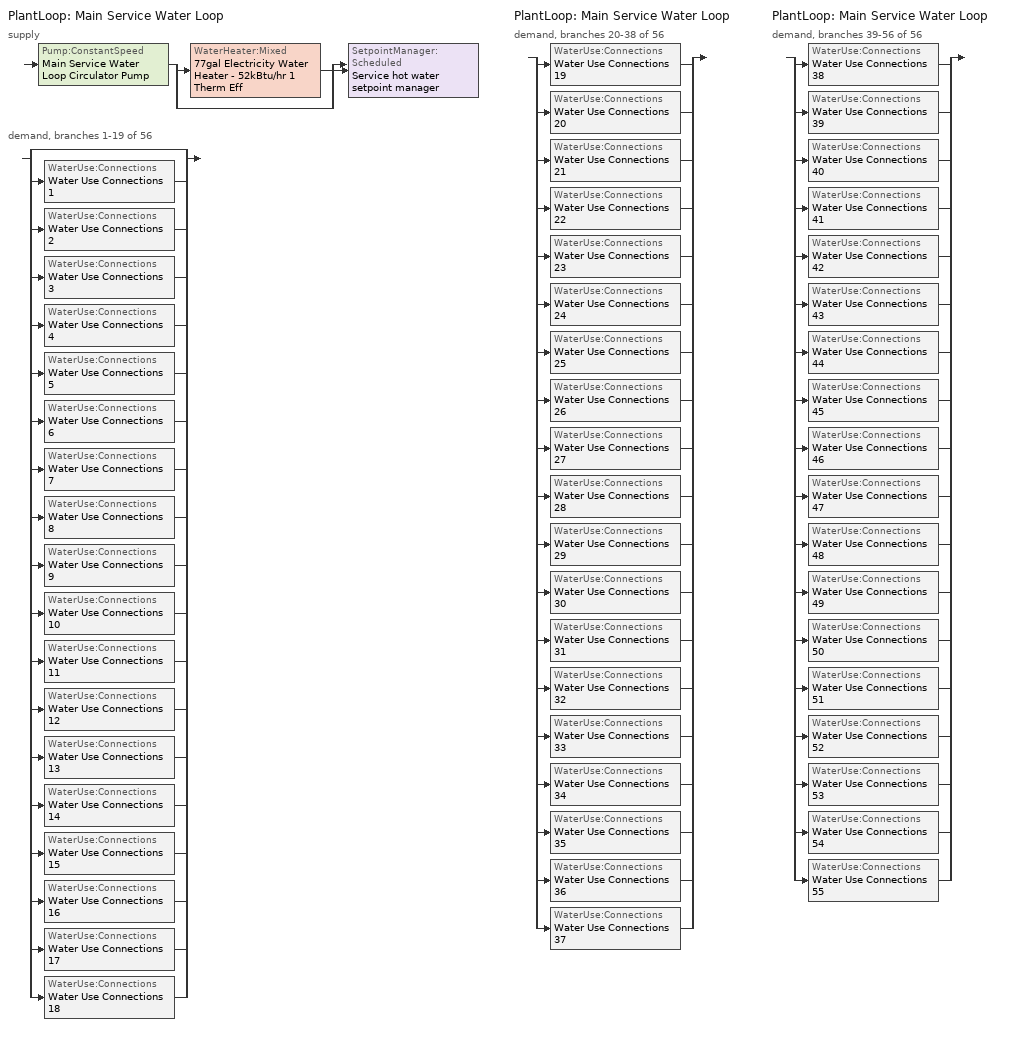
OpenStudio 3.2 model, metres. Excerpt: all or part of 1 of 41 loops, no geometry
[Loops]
PlantLoop 'Main Service Water Loop'
 supply: Pump:ConstantSpeed 'Main Service Water Loop Circulator Pump' > split
  | WaterHeater:Mixed '77gal Electricity Water Heater - 52kBtu/hr 1 Therm Eff'
  | bypass
  join > SetpointManager:Scheduled 'Service hot water setpoint manager'
 demand, branches 1-19 of 56: split
  | bypass
  | WaterUse:Connections 'Water Use Connections 1'
  | WaterUse:Connections 'Water Use Connections 2'
  | WaterUse:Connections 'Water Use Connections 3'
  | WaterUse:Connections 'Water Use Connections 4'
  | WaterUse:Connections 'Water Use Connections 5'
  | WaterUse:Connections 'Water Use Connections 6'
  | WaterUse:Connections 'Water Use Connections 7'
  | WaterUse:Connections 'Water Use Connections 8'
  | WaterUse:Connections 'Water Use Connections 9'
  | WaterUse:Connections 'Water Use Connections 10'
  | WaterUse:Connections 'Water Use Connections 11'
  | WaterUse:Connections 'Water Use Connections 12'
  | WaterUse:Connections 'Water Use Connections 13'
  | WaterUse:Connections 'Water Use Connections 14'
  | WaterUse:Connections 'Water Use Connections 15'
  | WaterUse:Connections 'Water Use Connections 16'
  | WaterUse:Connections 'Water Use Connections 17'
  | WaterUse:Connections 'Water Use Connections 18'
PlantLoop 'Main Service Water Loop'
 demand, branches 20-38 of 56: split
  | WaterUse:Connections 'Water Use Connections 19'
  | WaterUse:Connections 'Water Use Connections 20'
  | WaterUse:Connections 'Water Use Connections 21'
  | WaterUse:Connections 'Water Use Connections 22'
  | WaterUse:Connections 'Water Use Connections 23'
  | WaterUse:Connections 'Water Use Connections 24'
  | WaterUse:Connections 'Water Use Connections 25'
  | WaterUse:Connections 'Water Use Connections 26'
  | WaterUse:Connections 'Water Use Connections 27'
  | WaterUse:Connections 'Water Use Connections 28'
  | WaterUse:Connections 'Water Use Connections 29'
  | WaterUse:Connections 'Water Use Connections 30'
  | WaterUse:Connections 'Water Use Connections 31'
  | WaterUse:Connections 'Water Use Connections 32'
  | WaterUse:Connections 'Water Use Connections 33'
  | WaterUse:Connections 'Water Use Connections 34'
  | WaterUse:Connections 'Water Use Connections 35'
  | WaterUse:Connections 'Water Use Connections 36'
  | WaterUse:Connections 'Water Use Connections 37'
PlantLoop 'Main Service Water Loop'
 demand, branches 39-56 of 56: split
  | WaterUse:Connections 'Water Use Connections 38'
  | WaterUse:Connections 'Water Use Connections 39'
  | WaterUse:Connections 'Water Use Connections 40'
  | WaterUse:Connections 'Water Use Connections 41'
  | WaterUse:Connections 'Water Use Connections 42'
  | WaterUse:Connections 'Water Use Connections 43'
  | WaterUse:Connections 'Water Use Connections 44'
  | WaterUse:Connections 'Water Use Connections 45'
  | WaterUse:Connections 'Water Use Connections 46'
  | WaterUse:Connections 'Water Use Connections 47'
  | WaterUse:Connections 'Water Use Connections 48'
  | WaterUse:Connections 'Water Use Connections 49'
  | WaterUse:Connections 'Water Use Connections 50'
  | WaterUse:Connections 'Water Use Connections 51'
  | WaterUse:Connections 'Water Use Connections 52'
  | WaterUse:Connections 'Water Use Connections 53'
  | WaterUse:Connections 'Water Use Connections 54'
  | WaterUse:Connections 'Water Use Connections 55'
[PlantLoop]
Main Service Water Loop: Glycol Concentration=0; Maximum Loop Temperature {C}=60; Minimum Loop Temperature {C}=10; Plant Loop Volume {m3}=Autocalculate; Load Distribution Scheme=Optimal
[Sizing:Plant]
Main Service Water Loop: Loop Type=Heating; Design Loop Exit Temperature {C}=60; Loop Design Temperature Difference {deltaC}=5; Sizing Option=NonCoincident; Zone Timesteps in Averaging Window=1; Coincident Sizing Factor Mode=None
[SetpointManager:Scheduled]
Service hot water setpoint manager: Control Variable=Temperature; Schedule=Service Water Loop Temp - 140F
[Pump:ConstantSpeed]
Main Service Water Loop Circulator Pump: Rated Flow Rate {m3/s}=autosize; Rated Pump Head {Pa}=65984.2; Rated Power Consumption {W}=autosize; Motor Efficiency=0.7; Fraction of Motor Inefficiencies to Fluid Stream=0; Pump Control Type=Intermittent; Design Power Sizing Method=PowerPerFlowPerPressure; Design Electric Power per Unit Flow Rate {W/(m3/s)}=348701.1; Design Shaft Power per Unit Flow Rate per Unit Head {W-s/m3-Pa}=1.28205
[WaterHeater:Mixed]
77gal Electricity Water Heater - 52kBtu/hr 1 Therm Eff: Tank Volume {m3}=0.292404; Setpoint Temperature Schedule=Service Water Loop Temp - 140F; Deadband Temperature Difference {deltaC}=2; Maximum Temperature Limit {C}=60; Heater Control Type=Cycle; Heater Maximum Capacity {W}=15278.1; Heater Fuel Type=Electricity; Heater Thermal Efficiency=1; Off Cycle Parasitic Fuel Consumption Rate {W}=42.6784; Off Cycle Parasitic Fuel Type=Electricity; Off Cycle Parasitic Heat Fraction to Tank=0.8; On Cycle Parasitic Fuel Consumption Rate {W}=42.6784; On Cycle Parasitic Fuel Type=Electricity; On Cycle Parasitic Heat Fraction to Tank=0; Ambient Temperature Indicator=Schedule; Ambient Temperature Schedule=Water Heater Ambient Temp Schedule - 70.0f; Off Cycle Loss Coefficient to Ambient Temperature {W/K}=2.46892; On Cycle Loss Coefficient to Ambient Temperature {W/K}=2.46892; Use Side Effectiveness=1; Source Side Effectiveness=1; Use Side Design Flow Rate {m3/s}=autosize; Source Side Design Flow Rate {m3/s}=autosize; Indirect Water Heating Recovery Time {hr}=1.5; Source Side Flow Control Mode=IndirectHeatPrimarySetpoint
[WaterHeater:Sizing]
77gal Electricity Water Heater - 52kBtu/hr 1 Therm Eff: Design Mode=PeakDraw; Time Storage Can Meet Peak Draw {hr}=0.538503; Time for Tank Recovery {hr}=0; Nominal Tank Volume for Autosizing Plant Connections {m3}=1
[WaterUse:Connections] Drain Water Heat Exchanger Type=None; Drain Water Heat Exchanger Destination=Plant
Name | Water Use Equipment Name 1
Water Use Connections 1 | Floor 1 anesthesia Service Water Use 0.01gal/min
Water Use Connections 2 | Floor 1 cafe Service Water Use 0.03gal/min
Water Use Connections 3 | Floor 1 clean Service Water Use 0.0gal/min
Water Use Connections 4 | Floor 1 clean work Service Water Use 0.0gal/min
Water Use Connections 5 | Floor 1 dictation Service Water Use 0.0gal/min
Water Use Connections 6 | Floor 1 dressing room Service Water Use 0.0gal/min
Water Use Connections 7 | Floor 1 humid Service Water Use 0.0gal/min
Water Use Connections 8 | Floor 1 it room Service Water Use 0.0gal/min
Water Use Connections 9 | Floor 1 lounge Service Water Use 0.02gal/min
Water Use Connections 10 | Floor 1 mri control room Service Water Use 0.01gal/min
Water Use Connections 11 | Floor 1 mri room Service Water Use 0.02gal/min
Water Use Connections 12 | Floor 1 nourishment Service Water Use 0.0gal/min
Water Use Connections 13 | Floor 1 nurse station Service Water Use 0.0gal/min
Water Use Connections 14 | Floor 1 office Service Water Use 0.02gal/min
Water Use Connections 15 | Floor 1 operating room 1 Service Water Use 0.05gal/min
Water Use Connections 16 | Floor 1 operating room 2 Service Water Use 0.06gal/min
Water Use Connections 17 | Floor 1 operating room 3 Service Water Use 0.06gal/min
Water Use Connections 18 | Floor 1 pre-op room 1 Service Water Use 0.01gal/min
Water Use Connections 19 | Floor 1 pre-op room 2 Service Water Use 0.01gal/min
Water Use Connections 20 | Floor 1 procedure room Service Water Use 0.03gal/min
Water Use Connections 21 | Floor 1 reception Service Water Use 0.04gal/min
Water Use Connections 22 | Floor 1 recovery room Service Water Use 0.04gal/min
Water Use Connections 23 | Floor 1 scheduling Service Water Use 0.0gal/min
Water Use Connections 24 | Floor 1 soil Service Water Use 0.0gal/min
Water Use Connections 25 | Floor 1 soil hold Service Water Use 0.0gal/min
Water Use Connections 26 | Floor 1 soil work Service Water Use 0.0gal/min
Water Use Connections 27 | Floor 1 step down Service Water Use 0.01gal/min
Water Use Connections 28 | Floor 2 conference Service Water Use 0.02gal/min
Water Use Connections 29 | Floor 2 dictation Service Water Use 0.0gal/min
Water Use Connections 30 | Floor 2 exam 1 Service Water Use 0.01gal/min
Water Use Connections 31 | Floor 2 exam 2 Service Water Use 0.02gal/min
Water Use Connections 32 | Floor 2 exam 3 Service Water Use 0.03gal/min
Water Use Connections 33 | Floor 2 exam 4 Service Water Use 0.0gal/min
Water Use Connections 34 | Floor 2 exam 5 Service Water Use 0.01gal/min
Water Use Connections 35 | Floor 2 exam 6 Service Water Use 0.01gal/min
Water Use Connections 36 | Floor 2 exam 7 Service Water Use 0.03gal/min
Water Use Connections 37 | Floor 2 exam 8 Service Water Use 0.01gal/min
Water Use Connections 38 | Floor 2 exam 9 Service Water Use 0.01gal/min
Water Use Connections 39 | Floor 2 lounge Service Water Use 0.0gal/min
Water Use Connections 40 | Floor 2 nurse station 1 Service Water Use 0.0gal/min
Water Use Connections 41 | Floor 2 nurse station 2 Service Water Use 0.0gal/min
Water Use Connections 42 | Floor 2 office Service Water Use 0.02gal/min
Water Use Connections 43 | Floor 2 reception Service Water Use 0.07gal/min
Water Use Connections 44 | Floor 2 scheduling 1 Service Water Use 0.01gal/min
Water Use Connections 45 | Floor 2 scheduling 2 Service Water Use 0.01gal/min
Water Use Connections 46 | Floor 2 work Service Water Use 0.06gal/min
Water Use Connections 47 | Floor 2 x-ray Service Water Use 0.03gal/min
Water Use Connections 48 | Floor 3 dressing room Service Water Use 0.0gal/min
Water Use Connections 49 | Floor 3 humid Service Water Use 0.0gal/min
Water Use Connections 50 | Floor 3 lounge Service Water Use 0.04gal/min
Water Use Connections 51 | Floor 3 office Service Water Use 0.11gal/min
Water Use Connections 52 | Floor 3 physical therapy 1 Service Water Use 0.02gal/min
Water Use Connections 53 | Floor 3 physical therapy 2 Service Water Use 0.01gal/min
Water Use Connections 54 | Floor 3 treatment Service Water Use 0.02gal/min
Water Use Connections 55 | Floor 3 work Service Water Use 0.02gal/min
[WaterUse:Equipment:Definition]
Name | Peak Flow Rate {m3/s} | Target Temperature Schedule | Sensible Fraction Schedule | Latent Fraction Schedule
Floor 1 anesthesia Service Water Use Def 0.01gal/min | 7.99356e-07 | Schedule Ruleset 5 | Schedule Ruleset 3 | Schedule Ruleset 4
Floor 1 cafe Service Water Use Def 0.03gal/min | 1.86516e-06 | Schedule Ruleset 8 | Schedule Ruleset 6 | Schedule Ruleset 7
Floor 1 clean Service Water Use Def 0.0gal/min | 1.86516e-07 | Schedule Ruleset 11 | Schedule Ruleset 9 | Schedule Ruleset 10
Floor 1 clean work Service Water Use Def 0.0gal/min | 2.44248e-07 | Schedule Ruleset 14 | Schedule Ruleset 12 | Schedule Ruleset 13
Floor 1 dictation Service Water Use Def 0.0gal/min | 2.79775e-07 | Schedule Ruleset 17 | Schedule Ruleset 15 | Schedule Ruleset 16
Floor 1 dressing room Service Water Use Def 0.0gal/min | 9.99195e-08 | Schedule Ruleset 20 | Schedule Ruleset 18 | Schedule Ruleset 19
Floor 1 humid Service Water Use Def 0.0gal/min | 1.19903e-07 | Schedule Ruleset 23 | Schedule Ruleset 21 | Schedule Ruleset 22
Floor 1 it room Service Water Use Def 0.0gal/min | 2.48689e-07 | Schedule Ruleset 26 | Schedule Ruleset 24 | Schedule Ruleset 25
Floor 1 lounge Service Water Use Def 0.02gal/min | 1.06581e-06 | Schedule Ruleset 29 | Schedule Ruleset 27 | Schedule Ruleset 28
Floor 1 mri control room Service Water Use Def 0.01gal/min | 3.73033e-07 | Schedule Ruleset 32 | Schedule Ruleset 30 | Schedule Ruleset 31
Floor 1 mri room Service Water Use Def 0.02gal/min | 9.76991e-07 | Schedule Ruleset 35 | Schedule Ruleset 33 | Schedule Ruleset 34
Floor 1 nourishment Service Water Use Def 0.0gal/min | 2.0206e-07 | Schedule Ruleset 38 | Schedule Ruleset 36 | Schedule Ruleset 37
Floor 1 nurse station Service Water Use Def 0.0gal/min | 2.89767e-07 | Schedule Ruleset 41 | Schedule Ruleset 39 | Schedule Ruleset 40
Floor 1 office Service Water Use Def 0.02gal/min | 1.07247e-06 | Schedule Ruleset 44 | Schedule Ruleset 42 | Schedule Ruleset 43
Floor 1 operating room 1 Service Water Use Def 0.05gal/min | 3.40467e-06 | Schedule Ruleset 47 | Schedule Ruleset 45 | Schedule Ruleset 46
Floor 1 operating room 2 Service Water Use Def 0.06gal/min | 3.55269e-06 | Schedule Ruleset 50 | Schedule Ruleset 48 | Schedule Ruleset 49
Floor 1 operating room 3 Service Water Use Def 0.06gal/min | 3.52309e-06 | Schedule Ruleset 53 | Schedule Ruleset 51 | Schedule Ruleset 52
Floor 1 pre-op room 1 Service Water Use Def 0.01gal/min | 4.19662e-07 | Schedule Ruleset 56 | Schedule Ruleset 54 | Schedule Ruleset 55
Floor 1 pre-op room 2 Service Water Use Def 0.01gal/min | 7.50507e-07 | Schedule Ruleset 59 | Schedule Ruleset 57 | Schedule Ruleset 58
Floor 1 procedure room Service Water Use Def 0.03gal/min | 2.10941e-06 | Schedule Ruleset 62 | Schedule Ruleset 60 | Schedule Ruleset 61
Floor 1 reception Service Water Use Def 0.04gal/min | 2.2604e-06 | Schedule Ruleset 65 | Schedule Ruleset 63 | Schedule Ruleset 64
Floor 1 recovery room Service Water Use Def 0.04gal/min | 2.39807e-06 | Schedule Ruleset 68 | Schedule Ruleset 66 | Schedule Ruleset 67
Floor 1 scheduling Service Water Use Def 0.0gal/min | 2.64232e-07 | Schedule Ruleset 71 | Schedule Ruleset 69 | Schedule Ruleset 70
Floor 1 soil Service Water Use Def 0.0gal/min | 1.86516e-07 | Schedule Ruleset 74 | Schedule Ruleset 72 | Schedule Ruleset 73
Floor 1 soil hold Service Water Use Def 0.0gal/min | 8.28962e-08 | Schedule Ruleset 77 | Schedule Ruleset 75 | Schedule Ruleset 76
Floor 1 soil work Service Water Use Def 0.0gal/min | 2.66452e-07 | Schedule Ruleset 80 | Schedule Ruleset 78 | Schedule Ruleset 79
Floor 1 step down Service Water Use Def 0.01gal/min | 8.88173e-07 | Schedule Ruleset 83 | Schedule Ruleset 81 | Schedule Ruleset 82
Floor 2 conference Service Water Use Def 0.02gal/min | 1.49213e-06 | Schedule Ruleset 86 | Schedule Ruleset 84 | Schedule Ruleset 85
Floor 2 dictation Service Water Use Def 0.0gal/min | 1.5543e-07 | Schedule Ruleset 89 | Schedule Ruleset 87 | Schedule Ruleset 88
Floor 2 exam 1 Service Water Use Def 0.01gal/min | 7.99356e-07 | Schedule Ruleset 92 | Schedule Ruleset 90 | Schedule Ruleset 91
Floor 2 exam 2 Service Water Use Def 0.02gal/min | 1.19903e-06 | Schedule Ruleset 95 | Schedule Ruleset 93 | Schedule Ruleset 94
Floor 2 exam 3 Service Water Use Def 0.03gal/min | 1.59871e-06 | Schedule Ruleset 98 | Schedule Ruleset 96 | Schedule Ruleset 97
Floor 2 exam 4 Service Water Use Def 0.0gal/min | 1.86516e-07 | Schedule Ruleset 101 | Schedule Ruleset 99 | Schedule Ruleset 100
Floor 2 exam 5 Service Water Use Def 0.01gal/min | 7.77152e-07 | Schedule Ruleset 104 | Schedule Ruleset 102 | Schedule Ruleset 103
Floor 2 exam 6 Service Water Use Def 0.01gal/min | 4.99598e-07 | Schedule Ruleset 107 | Schedule Ruleset 105 | Schedule Ruleset 106
Floor 2 exam 7 Service Water Use Def 0.03gal/min | 1.75858e-06 | Schedule Ruleset 110 | Schedule Ruleset 108 | Schedule Ruleset 109
Floor 2 exam 8 Service Water Use Def 0.01gal/min | 5.99517e-07 | Schedule Ruleset 113 | Schedule Ruleset 111 | Schedule Ruleset 112
Floor 2 exam 9 Service Water Use Def 0.01gal/min | 8.79292e-07 | Schedule Ruleset 116 | Schedule Ruleset 114 | Schedule Ruleset 115
Floor 2 lounge Service Water Use Def 0.0gal/min | 2.36846e-07 | Schedule Ruleset 119 | Schedule Ruleset 117 | Schedule Ruleset 118
Floor 2 nurse station 1 Service Water Use Def 0.0gal/min | 1.66533e-07 | Schedule Ruleset 122 | Schedule Ruleset 120 | Schedule Ruleset 121
Floor 2 nurse station 2 Service Water Use Def 0.0gal/min | 1.99839e-07 | Schedule Ruleset 125 | Schedule Ruleset 123 | Schedule Ruleset 124
Floor 2 office Service Water Use Def 0.02gal/min | 1.24344e-06 | Schedule Ruleset 128 | Schedule Ruleset 126 | Schedule Ruleset 127
Floor 2 reception Service Water Use Def 0.07gal/min | 4.36981e-06 | Schedule Ruleset 131 | Schedule Ruleset 129 | Schedule Ruleset 130
Floor 2 scheduling 1 Service Water Use Def 0.01gal/min | 7.19421e-07 | Schedule Ruleset 134 | Schedule Ruleset 132 | Schedule Ruleset 133
Floor 2 scheduling 2 Service Water Use Def 0.01gal/min | 7.59389e-07 | Schedule Ruleset 137 | Schedule Ruleset 135 | Schedule Ruleset 136
Floor 2 work Service Water Use Def 0.06gal/min | 3.75253e-06 | Schedule Ruleset 140 | Schedule Ruleset 138 | Schedule Ruleset 139
Floor 2 x-ray Service Water Use Def 0.03gal/min | 1.99839e-06 | Schedule Ruleset 143 | Schedule Ruleset 141 | Schedule Ruleset 142
Floor 3 dressing room Service Water Use Def 0.0gal/min | 9.32582e-08 | Schedule Ruleset 146 | Schedule Ruleset 144 | Schedule Ruleset 145
Floor 3 humid Service Water Use Def 0.0gal/min | 2.39807e-07 | Schedule Ruleset 149 | Schedule Ruleset 147 | Schedule Ruleset 148
Floor 3 lounge Service Water Use Def 0.04gal/min | 2.24708e-06 | Schedule Ruleset 152 | Schedule Ruleset 150 | Schedule Ruleset 151
Floor 3 office Service Water Use Def 0.11gal/min | 6.74124e-06 | Schedule Ruleset 155 | Schedule Ruleset 153 | Schedule Ruleset 154
Floor 3 physical therapy 1 Service Water Use Def 0.02gal/min | 1.44328e-06 | Schedule Ruleset 158 | Schedule Ruleset 156 | Schedule Ruleset 157
Floor 3 physical therapy 2 Service Water Use Def 0.01gal/min | 6.57249e-07 | Schedule Ruleset 161 | Schedule Ruleset 159 | Schedule Ruleset 160
Floor 3 treatment Service Water Use Def 0.02gal/min | 1.05693e-06 | Schedule Ruleset 164 | Schedule Ruleset 162 | Schedule Ruleset 163
Floor 3 work Service Water Use Def 0.02gal/min | 1.27453e-06 | Schedule Ruleset 167 | Schedule Ruleset 165 | Schedule Ruleset 166
[WaterUse:Equipment]
Name | Water Use Equipment Definition | Space | Flow Rate Fraction Schedule
Floor 1 anesthesia Service Water Use 0.01gal/min | Floor 1 anesthesia Service Water Use Def 0.01gal/min | Floor 1 Anesthesia | NECB-H-Service Water Heating
Floor 1 cafe Service Water Use 0.03gal/min | Floor 1 cafe Service Water Use Def 0.03gal/min | Floor 1 Cafe | NECB-B-Service Water Heating
Floor 1 clean Service Water Use 0.0gal/min | Floor 1 clean Service Water Use Def 0.0gal/min | Floor 1 Clean | NECB-C-Service Water Heating
Floor 1 clean work Service Water Use 0.0gal/min | Floor 1 clean work Service Water Use Def 0.0gal/min | Floor 1 Clean Work | NECB-C-Service Water Heating
Floor 1 dictation Service Water Use 0.0gal/min | Floor 1 dictation Service Water Use Def 0.0gal/min | Floor 1 Dictation | NECB-A-Service Water Heating
Floor 1 dressing room Service Water Use 0.0gal/min | Floor 1 dressing room Service Water Use Def 0.0gal/min | Floor 1 Dressing Room | NECB-A-Service Water Heating
Floor 1 humid Service Water Use 0.0gal/min | Floor 1 humid Service Water Use Def 0.0gal/min | Floor 1 Humid | NECB-A-Service Water Heating
Floor 1 it room Service Water Use 0.0gal/min | Floor 1 it room Service Water Use Def 0.0gal/min | Floor 1 IT Room | NECB-A-Service Water Heating
Floor 1 lounge Service Water Use 0.02gal/min | Floor 1 lounge Service Water Use Def 0.02gal/min | Floor 1 Lounge | NECB-B-Service Water Heating
Floor 1 mri control room Service Water Use 0.01gal/min | Floor 1 mri control room Service Water Use Def 0.01gal/min | Floor 1 MRI Control Room | NECB-H-Service Water Heating
Floor 1 mri room Service Water Use 0.02gal/min | Floor 1 mri room Service Water Use Def 0.02gal/min | Floor 1 MRI Room | NECB-H-Service Water Heating
Floor 1 nourishment Service Water Use 0.0gal/min | Floor 1 nourishment Service Water Use Def 0.0gal/min | Floor 1 Nourishment | NECB-H-Service Water Heating
Floor 1 nurse station Service Water Use 0.0gal/min | Floor 1 nurse station Service Water Use Def 0.0gal/min | Floor 1 Nurse Station | NECB-H-Service Water Heating
Floor 1 office Service Water Use 0.02gal/min | Floor 1 office Service Water Use Def 0.02gal/min | Floor 1 Office | NECB-A-Service Water Heating
Floor 1 operating room 1 Service Water Use 0.05gal/min | Floor 1 operating room 1 Service Water Use Def 0.05gal/min | Floor 1 Operating Room 1 | NECB-H-Service Water Heating
Floor 1 operating room 2 Service Water Use 0.06gal/min | Floor 1 operating room 2 Service Water Use Def 0.06gal/min | Floor 1 Operating Room 2 | NECB-H-Service Water Heating
Floor 1 operating room 3 Service Water Use 0.06gal/min | Floor 1 operating room 3 Service Water Use Def 0.06gal/min | Floor 1 Operating Room 3 | NECB-H-Service Water Heating
Floor 1 pre-op room 1 Service Water Use 0.01gal/min | Floor 1 pre-op room 1 Service Water Use Def 0.01gal/min | Floor 1 Pre-Op Room 1 | NECB-H-Service Water Heating
Floor 1 pre-op room 2 Service Water Use 0.01gal/min | Floor 1 pre-op room 2 Service Water Use Def 0.01gal/min | Floor 1 Pre-Op Room 2 | NECB-H-Service Water Heating
Floor 1 procedure room Service Water Use 0.03gal/min | Floor 1 procedure room Service Water Use Def 0.03gal/min | Floor 1 Procedure Room | NECB-H-Service Water Heating
Floor 1 reception Service Water Use 0.04gal/min | Floor 1 reception Service Water Use Def 0.04gal/min | Floor 1 Reception | NECB-C-Service Water Heating
Floor 1 recovery room Service Water Use 0.04gal/min | Floor 1 recovery room Service Water Use Def 0.04gal/min | Floor 1 Recovery Room | NECB-H-Service Water Heating
Floor 1 scheduling Service Water Use 0.0gal/min | Floor 1 scheduling Service Water Use Def 0.0gal/min | Floor 1 Scheduling | NECB-A-Service Water Heating
Floor 1 soil Service Water Use 0.0gal/min | Floor 1 soil Service Water Use Def 0.0gal/min | Floor 1 Soil | NECB-C-Service Water Heating
Floor 1 soil hold Service Water Use 0.0gal/min | Floor 1 soil hold Service Water Use Def 0.0gal/min | Floor 1 Soil Hold | NECB-C-Service Water Heating
Floor 1 soil work Service Water Use 0.0gal/min | Floor 1 soil work Service Water Use Def 0.0gal/min | Floor 1 Soil Work | NECB-C-Service Water Heating
Floor 1 step down Service Water Use 0.01gal/min | Floor 1 step down Service Water Use Def 0.01gal/min | Floor 1 Step Down | NECB-B-Service Water Heating
Floor 2 conference Service Water Use 0.02gal/min | Floor 2 conference Service Water Use Def 0.02gal/min | Floor 2 Conference | NECB-C-Service Water Heating
Floor 2 dictation Service Water Use 0.0gal/min | Floor 2 dictation Service Water Use Def 0.0gal/min | Floor 2 Dictation | NECB-A-Service Water Heating
Floor 2 exam 1 Service Water Use 0.01gal/min | Floor 2 exam 1 Service Water Use Def 0.01gal/min | Floor 2 Exam 1 | NECB-C-Service Water Heating
Floor 2 exam 2 Service Water Use 0.02gal/min | Floor 2 exam 2 Service Water Use Def 0.02gal/min | Floor 2 Exam 2 | NECB-C-Service Water Heating
Floor 2 exam 3 Service Water Use 0.03gal/min | Floor 2 exam 3 Service Water Use Def 0.03gal/min | Floor 2 Exam 3 | NECB-C-Service Water Heating
Floor 2 exam 4 Service Water Use 0.0gal/min | Floor 2 exam 4 Service Water Use Def 0.0gal/min | Floor 2 Exam 4 | NECB-C-Service Water Heating
Floor 2 exam 5 Service Water Use 0.01gal/min | Floor 2 exam 5 Service Water Use Def 0.01gal/min | Floor 2 Exam 5 | NECB-C-Service Water Heating
Floor 2 exam 6 Service Water Use 0.01gal/min | Floor 2 exam 6 Service Water Use Def 0.01gal/min | Floor 2 Exam 6 | NECB-C-Service Water Heating
Floor 2 exam 7 Service Water Use 0.03gal/min | Floor 2 exam 7 Service Water Use Def 0.03gal/min | Floor 2 Exam 7 | NECB-C-Service Water Heating
Floor 2 exam 8 Service Water Use 0.01gal/min | Floor 2 exam 8 Service Water Use Def 0.01gal/min | Floor 2 Exam 8 | NECB-C-Service Water Heating
Floor 2 exam 9 Service Water Use 0.01gal/min | Floor 2 exam 9 Service Water Use Def 0.01gal/min | Floor 2 Exam 9 | NECB-C-Service Water Heating
Floor 2 lounge Service Water Use 0.0gal/min | Floor 2 lounge Service Water Use Def 0.0gal/min | Floor 2 Lounge | NECB-B-Service Water Heating
Floor 2 nurse station 1 Service Water Use 0.0gal/min | Floor 2 nurse station 1 Service Water Use Def 0.0gal/min | Floor 2 Nurse Station 1 | NECB-H-Service Water Heating
Floor 2 nurse station 2 Service Water Use 0.0gal/min | Floor 2 nurse station 2 Service Water Use Def 0.0gal/min | Floor 2 Nurse Station 2 | NECB-H-Service Water Heating
Floor 2 office Service Water Use 0.02gal/min | Floor 2 office Service Water Use Def 0.02gal/min | Floor 2 Office | NECB-A-Service Water Heating
Floor 2 reception Service Water Use 0.07gal/min | Floor 2 reception Service Water Use Def 0.07gal/min | Floor 2 Reception | NECB-C-Service Water Heating
Floor 2 scheduling 1 Service Water Use 0.01gal/min | Floor 2 scheduling 1 Service Water Use Def 0.01gal/min | Floor 2 Scheduling 1 | NECB-A-Service Water Heating
Floor 2 scheduling 2 Service Water Use 0.01gal/min | Floor 2 scheduling 2 Service Water Use Def 0.01gal/min | Floor 2 Scheduling 2 | NECB-A-Service Water Heating
Floor 2 work Service Water Use 0.06gal/min | Floor 2 work Service Water Use Def 0.06gal/min | Floor 2 Work | NECB-A-Service Water Heating
Floor 2 x-ray Service Water Use 0.03gal/min | Floor 2 x-ray Service Water Use Def 0.03gal/min | Floor 2 X-Ray | NECB-H-Service Water Heating
Floor 3 dressing room Service Water Use 0.0gal/min | Floor 3 dressing room Service Water Use Def 0.0gal/min | Floor 3 Dressing Room | NECB-A-Service Water Heating
Floor 3 humid Service Water Use 0.0gal/min | Floor 3 humid Service Water Use Def 0.0gal/min | Floor 3 Humid | NECB-A-Service Water Heating
Floor 3 lounge Service Water Use 0.04gal/min | Floor 3 lounge Service Water Use Def 0.04gal/min | Floor 3 Lounge | NECB-B-Service Water Heating
Floor 3 office Service Water Use 0.11gal/min | Floor 3 office Service Water Use Def 0.11gal/min | Floor 3 Office | NECB-A-Service Water Heating
Floor 3 physical therapy 1 Service Water Use 0.02gal/min | Floor 3 physical therapy 1 Service Water Use Def 0.02gal/min | Floor 3 Physical Therapy 1 | NECB-C-Service Water Heating
Floor 3 physical therapy 2 Service Water Use 0.01gal/min | Floor 3 physical therapy 2 Service Water Use Def 0.01gal/min | Floor 3 Physical Therapy 2 | NECB-C-Service Water Heating
Floor 3 treatment Service Water Use 0.02gal/min | Floor 3 treatment Service Water Use Def 0.02gal/min | Floor 3 Treatment | NECB-C-Service Water Heating
Floor 3 work Service Water Use 0.02gal/min | Floor 3 work Service Water Use Def 0.02gal/min | Floor 3 Work | NECB-A-Service Water Heating
[Schedule:Ruleset]
Name | Default Day Schedule
Service Water Loop Temp - 140F | Service Water Loop Temp - 140F Default
Water Heater Ambient Temp Schedule - 70.0f | Water Heater Ambient Temp Schedule - 70.0f Default
Schedule Ruleset 3 | Schedule Day 8
Schedule Ruleset 4 | Schedule Day 9
Schedule Ruleset 5 | Schedule Day 10
NECB-H-Service Water Heating | NECB-H-Service Water Heating Default
Schedule Ruleset 6 | Schedule Day 11
Schedule Ruleset 7 | Schedule Day 12
Schedule Ruleset 8 | Schedule Day 13
NECB-B-Service Water Heating | NECB-B-Service Water Heating Default
Schedule Ruleset 9 | Schedule Day 14
Schedule Ruleset 10 | Schedule Day 15
Schedule Ruleset 11 | Schedule Day 16
NECB-C-Service Water Heating | NECB-C-Service Water Heating Default
Schedule Ruleset 12 | Schedule Day 17
Schedule Ruleset 13 | Schedule Day 18
Schedule Ruleset 14 | Schedule Day 19
Schedule Ruleset 15 | Schedule Day 20
Schedule Ruleset 16 | Schedule Day 21
Schedule Ruleset 17 | Schedule Day 22
NECB-A-Service Water Heating | NECB-A-Service Water Heating Default
Schedule Ruleset 18 | Schedule Day 23
Schedule Ruleset 19 | Schedule Day 24
Schedule Ruleset 20 | Schedule Day 25
Schedule Ruleset 21 | Schedule Day 26
Schedule Ruleset 22 | Schedule Day 27
Schedule Ruleset 23 | Schedule Day 28
Schedule Ruleset 24 | Schedule Day 29
Schedule Ruleset 25 | Schedule Day 30
Schedule Ruleset 26 | Schedule Day 31
Schedule Ruleset 27 | Schedule Day 32
Schedule Ruleset 28 | Schedule Day 33
Schedule Ruleset 29 | Schedule Day 34
Schedule Ruleset 30 | Schedule Day 35
Schedule Ruleset 31 | Schedule Day 36
Schedule Ruleset 32 | Schedule Day 37
Schedule Ruleset 33 | Schedule Day 38
Schedule Ruleset 34 | Schedule Day 39
Schedule Ruleset 35 | Schedule Day 40
Schedule Ruleset 36 | Schedule Day 41
Schedule Ruleset 37 | Schedule Day 42
Schedule Ruleset 38 | Schedule Day 43
Schedule Ruleset 39 | Schedule Day 44
Schedule Ruleset 40 | Schedule Day 45
Schedule Ruleset 41 | Schedule Day 46
Schedule Ruleset 42 | Schedule Day 47
Schedule Ruleset 43 | Schedule Day 48
Schedule Ruleset 44 | Schedule Day 49
Schedule Ruleset 45 | Schedule Day 50
Schedule Ruleset 46 | Schedule Day 51
Schedule Ruleset 47 | Schedule Day 52
Schedule Ruleset 48 | Schedule Day 53
Schedule Ruleset 49 | Schedule Day 54
Schedule Ruleset 50 | Schedule Day 55
Schedule Ruleset 51 | Schedule Day 56
Schedule Ruleset 52 | Schedule Day 57
Schedule Ruleset 53 | Schedule Day 58
Schedule Ruleset 54 | Schedule Day 59
Schedule Ruleset 55 | Schedule Day 60
Schedule Ruleset 56 | Schedule Day 61
Schedule Ruleset 57 | Schedule Day 62
Schedule Ruleset 58 | Schedule Day 63
Schedule Ruleset 59 | Schedule Day 64
Schedule Ruleset 60 | Schedule Day 65
Schedule Ruleset 61 | Schedule Day 66
Schedule Ruleset 62 | Schedule Day 67
Schedule Ruleset 63 | Schedule Day 68
Schedule Ruleset 64 | Schedule Day 69
Schedule Ruleset 65 | Schedule Day 70
Schedule Ruleset 66 | Schedule Day 71
Schedule Ruleset 67 | Schedule Day 72
Schedule Ruleset 68 | Schedule Day 73
Schedule Ruleset 69 | Schedule Day 74
Schedule Ruleset 70 | Schedule Day 75
Schedule Ruleset 71 | Schedule Day 76
Schedule Ruleset 72 | Schedule Day 77
Schedule Ruleset 73 | Schedule Day 78
Schedule Ruleset 74 | Schedule Day 79
Schedule Ruleset 75 | Schedule Day 80
Schedule Ruleset 76 | Schedule Day 81
Schedule Ruleset 77 | Schedule Day 82
Schedule Ruleset 78 | Schedule Day 83
Schedule Ruleset 79 | Schedule Day 84
Schedule Ruleset 80 | Schedule Day 85
Schedule Ruleset 81 | Schedule Day 86
Schedule Ruleset 82 | Schedule Day 87
Schedule Ruleset 83 | Schedule Day 88
Schedule Ruleset 84 | Schedule Day 89
Schedule Ruleset 85 | Schedule Day 90
Schedule Ruleset 86 | Schedule Day 91
Schedule Ruleset 87 | Schedule Day 92
Schedule Ruleset 88 | Schedule Day 93
Schedule Ruleset 89 | Schedule Day 94
Schedule Ruleset 90 | Schedule Day 95
Schedule Ruleset 91 | Schedule Day 96
Schedule Ruleset 92 | Schedule Day 97
Schedule Ruleset 93 | Schedule Day 98
Schedule Ruleset 94 | Schedule Day 99
Schedule Ruleset 95 | Schedule Day 100
Schedule Ruleset 96 | Schedule Day 101
Schedule Ruleset 97 | Schedule Day 102
Schedule Ruleset 98 | Schedule Day 103
Schedule Ruleset 99 | Schedule Day 104
Schedule Ruleset 100 | Schedule Day 105
Schedule Ruleset 101 | Schedule Day 106
Schedule Ruleset 102 | Schedule Day 107
Schedule Ruleset 103 | Schedule Day 108
Schedule Ruleset 104 | Schedule Day 109
Schedule Ruleset 105 | Schedule Day 110
Schedule Ruleset 106 | Schedule Day 111
Schedule Ruleset 107 | Schedule Day 112
Schedule Ruleset 108 | Schedule Day 113
Schedule Ruleset 109 | Schedule Day 114
Schedule Ruleset 110 | Schedule Day 115
Schedule Ruleset 111 | Schedule Day 116
Schedule Ruleset 112 | Schedule Day 117
Schedule Ruleset 113 | Schedule Day 118
Schedule Ruleset 114 | Schedule Day 119
Schedule Ruleset 115 | Schedule Day 120
Schedule Ruleset 116 | Schedule Day 121
Schedule Ruleset 117 | Schedule Day 122
Schedule Ruleset 118 | Schedule Day 123
Schedule Ruleset 119 | Schedule Day 124
Schedule Ruleset 120 | Schedule Day 125
Schedule Ruleset 121 | Schedule Day 126
Schedule Ruleset 122 | Schedule Day 127
Schedule Ruleset 123 | Schedule Day 128
Schedule Ruleset 124 | Schedule Day 129
Schedule Ruleset 125 | Schedule Day 130
Schedule Ruleset 126 | Schedule Day 131
Schedule Ruleset 127 | Schedule Day 132
Schedule Ruleset 128 | Schedule Day 133
Schedule Ruleset 129 | Schedule Day 134
Schedule Ruleset 130 | Schedule Day 135
Schedule Ruleset 131 | Schedule Day 136
Schedule Ruleset 132 | Schedule Day 137
Schedule Ruleset 133 | Schedule Day 138
Schedule Ruleset 134 | Schedule Day 139
Schedule Ruleset 135 | Schedule Day 140
Schedule Ruleset 136 | Schedule Day 141
Schedule Ruleset 137 | Schedule Day 142
Schedule Ruleset 138 | Schedule Day 143
Schedule Ruleset 139 | Schedule Day 144
Schedule Ruleset 140 | Schedule Day 145
Schedule Ruleset 141 | Schedule Day 146
Schedule Ruleset 142 | Schedule Day 147
Schedule Ruleset 143 | Schedule Day 148
Schedule Ruleset 144 | Schedule Day 149
Schedule Ruleset 145 | Schedule Day 150
Schedule Ruleset 146 | Schedule Day 151
Schedule Ruleset 147 | Schedule Day 152
Schedule Ruleset 148 | Schedule Day 153
Schedule Ruleset 149 | Schedule Day 154
Schedule Ruleset 150 | Schedule Day 155
Schedule Ruleset 151 | Schedule Day 156
Schedule Ruleset 152 | Schedule Day 157
Schedule Ruleset 153 | Schedule Day 158
Schedule Ruleset 154 | Schedule Day 159
Schedule Ruleset 155 | Schedule Day 160
Schedule Ruleset 156 | Schedule Day 161
Schedule Ruleset 157 | Schedule Day 162
Schedule Ruleset 158 | Schedule Day 163
Schedule Ruleset 159 | Schedule Day 164
Schedule Ruleset 160 | Schedule Day 165
Schedule Ruleset 161 | Schedule Day 166
Schedule Ruleset 162 | Schedule Day 167
Schedule Ruleset 163 | Schedule Day 168
Schedule Ruleset 164 | Schedule Day 169
Schedule Ruleset 165 | Schedule Day 170
Schedule Ruleset 166 | Schedule Day 171
Schedule Ruleset 167 | Schedule Day 172
[Schedule:Day]
Service Water Loop Temp - 140F Default; Schedule Day 10; Schedule Day 13; Schedule Day 16; Schedule Day 19; Schedule Day 22; Schedule Day 25; Schedule Day 28; Schedule Day 31; Schedule Day 34; Schedule Day 37; Schedule Day 40; Schedule Day 43; Schedule Day 46; Schedule Day 49; Schedule Day 52; Schedule Day 55; Schedule Day 58; Schedule Day 61; Schedule Day 64; Schedule Day 67; Schedule Day 70; Schedule Day 73; Schedule Day 76; Schedule Day 79; Schedule Day 82; Schedule Day 85; Schedule Day 88; Schedule Day 91; Schedule Day 94; Schedule Day 97; Schedule Day 100; Schedule Day 103; Schedule Day 106; Schedule Day 109; Schedule Day 112; Schedule Day 115; Schedule Day 118; Schedule Day 121; Schedule Day 124; Schedule Day 127; Schedule Day 130; Schedule Day 133; Schedule Day 136; Schedule Day 139; Schedule Day 142; Schedule Day 145; Schedule Day 148; Schedule Day 151; Schedule Day 154; Schedule Day 157; Schedule Day 160; Schedule Day 163; Schedule Day 166; Schedule Day 169; Schedule Day 172: 24, 0, 60
Water Heater Ambient Temp Schedule - 70.0f Default: 24, 0, 21.1111
Schedule Day 8; Schedule Day 11; Schedule Day 14; Schedule Day 17; Schedule Day 20; Schedule Day 23; Schedule Day 26; Schedule Day 29; Schedule Day 32; Schedule Day 35; Schedule Day 38; Schedule Day 41; Schedule Day 44; Schedule Day 47; Schedule Day 50; Schedule Day 53; Schedule Day 56; Schedule Day 59; Schedule Day 62; Schedule Day 65; Schedule Day 68; Schedule Day 71; Schedule Day 74; Schedule Day 77; Schedule Day 80; Schedule Day 83; Schedule Day 86; Schedule Day 89; Schedule Day 92; Schedule Day 95; Schedule Day 98; Schedule Day 101; Schedule Day 104; Schedule Day 107; Schedule Day 110; Schedule Day 113; Schedule Day 116; Schedule Day 119; Schedule Day 122; Schedule Day 125; Schedule Day 128; Schedule Day 131; Schedule Day 134; Schedule Day 137; Schedule Day 140; Schedule Day 143; Schedule Day 146; Schedule Day 149; Schedule Day 152; Schedule Day 155; Schedule Day 158; Schedule Day 161; Schedule Day 164; Schedule Day 167; Schedule Day 170: 24, 0, 0.2
Schedule Day 9; Schedule Day 12; Schedule Day 15; Schedule Day 18; Schedule Day 21; NECB-A-Service Water Heating Sat Day; NECB-A-Service Water Heating Sun|Hol Day; Schedule Day 24; Schedule Day 27; Schedule Day 30; Schedule Day 33; Schedule Day 36; Schedule Day 39; Schedule Day 42; Schedule Day 45; Schedule Day 48; Schedule Day 51; Schedule Day 54; Schedule Day 57; Schedule Day 60; Schedule Day 63; Schedule Day 66; Schedule Day 69; Schedule Day 72; Schedule Day 75; Schedule Day 78; Schedule Day 81; Schedule Day 84; Schedule Day 87; Schedule Day 90; Schedule Day 93; Schedule Day 96; Schedule Day 99; Schedule Day 102; Schedule Day 105; Schedule Day 108; Schedule Day 111; Schedule Day 114; Schedule Day 117; Schedule Day 120; Schedule Day 123; Schedule Day 126; Schedule Day 129; Schedule Day 132; Schedule Day 135; Schedule Day 138; Schedule Day 141; Schedule Day 144; Schedule Day 147; Schedule Day 150; Schedule Day 153; Schedule Day 156; Schedule Day 159; Schedule Day 162; Schedule Day 165; Schedule Day 168; Schedule Day 171: 24, 0, 0.05
NECB-H-Service Water Heating Default; NECB-H-Service Water Heating Default|Wkdy Day; NECB-H-Service Water Heating Sat Day; NECB-H-Service Water Heating Sun|Hol Day: 24, 0, 0.9
NECB-B-Service Water Heating Default; NECB-B-Service Water Heating Default|Wkdy Day: 1, 0, 0.6, 2, 0, 0.5, 9, 0, 0.05, 11, 0, 0.7, 12, 0, 0.4, 13, 0, 0.5, 15, 0, 0.6, 16, 0, 0.4, 18, 0, 0.3, 19, 0, 0.4, 20, 0, 0.5, 22, 0, 0.8, 24, 0, 0.9
NECB-B-Service Water Heating Sat Day: 1, 0, 0.7, 2, 0, 0.6, 9, 0, 0.05, 11, 0, 0.7, 12, 0, 0.4, 13, 0, 0.5, 15, 0, 0.6, 16, 0, 0.4, 18, 0, 0.3, 19, 0, 0.4, 20, 0, 0.5, 22, 0, 0.8, 24, 0, 0.9
NECB-B-Service Water Heating Sun|Hol Day: 1, 0, 0.5, 2, 0, 0.6, 9, 0, 0.05, 11, 0, 0.7, 12, 0, 0.4, 13, 0, 0.5, 15, 0, 0.6, 16, 0, 0.4, 18, 0, 0.3, 19, 0, 0.4, 20, 0, 0.5, 22, 0, 0.8, 24, 0, 0.5
NECB-C-Service Water Heating Default; NECB-C-Service Water Heating Default|Wkdy Day: 8, 0, 0.05, 9, 0, 0.1, 10, 0, 0.2, 11, 0, 0.3, 12, 0, 0.4, 16, 0, 0.8, 17, 0, 0.6, 18, 0, 0.4, 19, 0, 0.3, 21, 0, 0.2, 24, 0, 0.05
NECB-C-Service Water Heating Sat Day: 8, 0, 0.05, 9, 0, 0.1, 10, 0, 0.2, 11, 0, 0.3, 12, 0, 0.5, 16, 0, 0.9, 17, 0, 0.7, 18, 0, 0.5, 19, 0, 0.3, 21, 0, 0.2, 24, 0, 0.05
NECB-C-Service Water Heating Sun|Hol Day: 8, 0, 0.05, 9, 0, 0.1, 10, 0, 0.2, 11, 0, 0.3, 12, 0, 0.5, 17, 0, 0.9, 18, 0, 0.5, 19, 0, 0.3, 24, 0, 0.05
NECB-A-Service Water Heating Default; NECB-A-Service Water Heating Default|Wkdy Day: 7, 0, 0.05, 8, 0, 0.1, 10, 0, 0.5, 16, 0, 0.9, 17, 0, 0.7, 18, 0, 0.5, 19, 0, 0.3, 22, 0, 0.2, 24, 0, 0.05
[Schedule:Rule] Date Specification Type=DateRange; Start Month=1; Start Day=1; End Month=12; End Day=31
Name | Schedule Ruleset | Rule Order | Day Schedule | Apply Monday | Apply Tuesday | Apply Wednesday | Apply Thursday | Apply Friday | Apply Saturday | Apply Sunday
Schedule Rule 95 | NECB-H-Service Water Heating | 2 | NECB-H-Service Water Heating Default|Wkdy Day | Yes | Yes | Yes | Yes | Yes
Schedule Rule 96 | NECB-H-Service Water Heating | 1 | NECB-H-Service Water Heating Sat Day |  |  |  |  |  | Yes
Schedule Rule 97 | NECB-H-Service Water Heating | 0 | NECB-H-Service Water Heating Sun|Hol Day |  |  |  |  |  |  | Yes
Schedule Rule 98 | NECB-B-Service Water Heating | 2 | NECB-B-Service Water Heating Default|Wkdy Day | Yes | Yes | Yes | Yes | Yes
Schedule Rule 99 | NECB-B-Service Water Heating | 1 | NECB-B-Service Water Heating Sat Day |  |  |  |  |  | Yes
Schedule Rule 100 | NECB-B-Service Water Heating | 0 | NECB-B-Service Water Heating Sun|Hol Day |  |  |  |  |  |  | Yes
Schedule Rule 101 | NECB-C-Service Water Heating | 2 | NECB-C-Service Water Heating Default|Wkdy Day | Yes | Yes | Yes | Yes | Yes
Schedule Rule 102 | NECB-C-Service Water Heating | 1 | NECB-C-Service Water Heating Sat Day |  |  |  |  |  | Yes
Schedule Rule 103 | NECB-C-Service Water Heating | 0 | NECB-C-Service Water Heating Sun|Hol Day |  |  |  |  |  |  | Yes
Schedule Rule 104 | NECB-A-Service Water Heating | 2 | NECB-A-Service Water Heating Default|Wkdy Day | Yes | Yes | Yes | Yes | Yes
Schedule Rule 105 | NECB-A-Service Water Heating | 1 | NECB-A-Service Water Heating Sat Day |  |  |  |  |  | Yes
Schedule Rule 106 | NECB-A-Service Water Heating | 0 | NECB-A-Service Water Heating Sun|Hol Day |  |  |  |  |  |  | Yes
